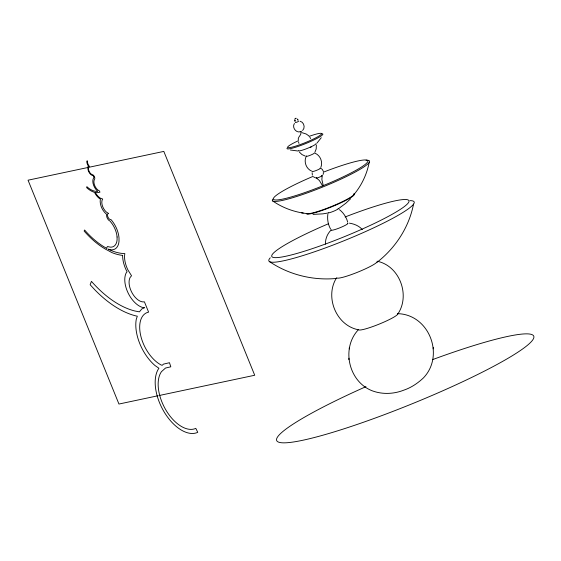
<?xml version="1.0" encoding="UTF-8"?>
<svg xmlns="http://www.w3.org/2000/svg" width="561" height="561" viewBox="0 0 561 561"><rect width="100%" height="100%" fill="white"/><g stroke="black" fill="none" stroke-linecap="round" stroke-linejoin="round"><path stroke-width="0.84" d="M294.813 119.766L294.876 121.337M325.471 244.147C325.212 238.867 327.484 233.453 331.306 229.863M295.219 118.616C297.926 117.319 294.273 119.752 295.226 118.301M314.91 152.262L316.201 148.924L316.355 144.997M336.537 277.884C324.517 296.867 336.242 325.85 358.774 329.833A21.087 2.567 -22.1 0 0 380.61 323.522A21.087 2.567 -22.1 0 0 397.588 313.655C429.249 314.356 445.013 355.569 423.373 377.967C417.693 383.268 411.192 387.672 403.801 390.161C394.383 393.864 383.801 394.53 374.089 391.445C349.089 383.521 340.492 348.767 358.297 329.812M298.333 140.208C297.358 137.031 301.552 135.25 300.941 132.459M294.413 123.448C291.629 127.438 296.369 133.602 300.689 131.547M349.279 348.928L349.342 347.631M348.858 359.664L348.921 358.213M433.253 348.851L433.316 347.399M327.841 214.274C327.133 219.365 328.08 224.652 330.604 229.133M312.154 172.69L312.358 175.116M322.189 175.698L321.867 179.492L323.276 185.656M323.459 173.054L323.059 174.492M369.145 162.55C366.88 174.331 361.565 185.495 353.83 194.674M413.548 204.106C409.046 227.128 395.589 247.885 377.132 262.225M305.962 156.905C303.774 162.185 306.32 168.868 311.65 171.105M320.815 167.459C323.003 162.171 320.457 155.495 315.128 153.251M397.56 314.391C410.673 295.766 399.797 265.816 377.104 261.216M321.264 137.697L317.021 143.027M302.603 130.496C305.528 127.67 304.041 122.116 300.051 121.204M350.646 198.734L345.849 203.236L338.255 208.874M295.282 122.382C295.289 122.978 299.378 121.267 298.473 121.05M158.223 395.708L118.946 404.039L28.05 180.193L163.819 151.407L254.715 375.253L159.927 395.351M328.578 212.907L322.961 213.853L313.066 214.4M300.317 131.821L301.573 131.246M336.383 278.452C313.003 280.717 288.817 274.736 269.357 261.517M297.891 151L290.36 149.997M272.702 200.95C283.137 208.236 295.5 212.507 308.143 213.713M301.397 212.773L303.249 213.033M349.447 223.152C354.236 223.93 359.075 225.81 362.28 229.589M315.689 177.914L313.655 176.96M305.289 156.098L301.986 154.584L299.35 152.087M321.046 168.496L322.266 169.387L323.353 171.357M308.823 135.839L306.159 133.988L301.79 132.613M316.446 177.984L319.356 180.495L322.673 185.908M339.461 209.646C343.458 212.745 346.361 217.142 347.666 222.03M297.358 119.016L298.179 119.963M309.84 137.108L310.598 138.56M297.414 119.36L297.709 120.082M295.289 121.085L294.918 119.991M298.494 141.842L298.964 143.406M432.762 359.545A138.763 16.914 -22.1 0 1 514.009 354.671A138.763 16.914 -22.1 0 1 303.403 440.126A138.763 16.914 -22.1 0 1 365.961 386.648M309.09 136.379A18.331 2.237 -22.1 0 1 318.872 136.106A18.331 2.237 -22.1 0 1 291.489 147.263A18.331 2.237 -22.1 0 1 298.179 140.825M323.248 172.234A50.974 6.213 -22.1 0 1 361.936 166.736A50.974 6.213 -22.1 0 1 281.881 199.267A50.974 6.213 -22.1 0 1 313.122 176.35M345.106 216.981A74.01 9.018 -22.1 0 1 400.189 209.47A74.01 9.018 -22.1 0 1 284.273 256.566A74.01 9.018 -22.1 0 1 328.613 223.685M314.328 152.992A4.341 0.526 -22.1 0 1 309.784 155.446A4.341 0.526 -22.1 0 1 306.629 155.916M321.628 175.614A3.121 0.379 -22.1 0 1 319.679 177.045A3.121 0.379 -22.1 0 1 316.649 177.69M410 200.649A78.393 9.551 -22.1 0 1 346.621 239.68A78.393 9.551 -22.1 0 1 270.276 257.801M321.544 133.749A19.34 2.356 -22.1 0 1 307.155 142.971A19.34 2.356 -22.1 0 1 287.155 148.083M316.06 143.518A9.523 1.157 -22.1 0 1 307.239 148.441A9.523 1.157 -22.1 0 1 298.543 150.488M320.086 168.188A4.179 0.512 -22.1 0 1 317.954 169.752A4.179 0.512 -22.1 0 1 312.905 171.47M312.645 171.428A4.179 0.512 -22.1 0 1 312.652 171.287M366.017 160.257A52.432 6.388 -22.1 0 1 327 185.256A52.432 6.388 -22.1 0 1 272.779 199.12M353.865 193.776A25.687 3.128 -22.1 0 1 333.178 205.796A25.687 3.128 -22.1 0 1 306.572 213.482M354.117 194.078A25.806 3.149 -22.1 0 1 333.332 206.153A25.806 3.149 -22.1 0 1 306.608 213.881M347.343 223.18A9.018 1.101 -22.1 0 1 341.705 227.023A9.018 1.101 -22.1 0 1 331.292 230.178M377.069 261.98A21.83 2.658 -22.1 0 1 356.873 272.513A21.83 2.658 -22.1 0 1 336.909 277.968M337.687 209.197A5.351 0.652 -22.1 0 1 333.08 211.462A5.351 0.652 -22.1 0 1 328.515 212.85M338.038 208.699A5.351 0.652 -22.1 0 1 338.024 208.881M311.516 146.786A8.289 1.01 -22.1 0 1 310.324 147.347M117.088 236.987L117.081 239.961A16.893 9.446 63.1 0 1 110.201 247.142L107.698 246.552A2.756 1.543 63.1 0 0 106.934 248.453L104.809 247.296A71.457 39.971 63.1 0 1 84.599 230.01L84.136 231.048A73.189 40.939 63.1 0 0 108.364 250.669L111.927 252.604A73.582 41.156 63.1 0 0 122.2 255.346L122.649 255.374L122.642 256.812A23.127 12.938 63.1 0 0 126.477 270.668L127.081 271.776L126.239 272.814A21.052 11.774 63.1 0 0 128.28 293.333A21.052 11.774 63.1 0 0 143.476 307.666L144.577 307.673L141.744 309.006L139.43 311.86L134.998 311.018A95.447 53.386 63.1 0 1 91.436 281.356L90.146 284.743L94.9 289.883A100.826 56.395 63.1 0 0 136.028 315.934L137.312 316.173L136.26 319.349A35.518 19.866 63.1 0 0 155.018 365.541L158.903 368.233A38.169 21.346 63.1 0 0 164.338 412.265A38.169 21.346 63.1 0 0 197.752 432.328L195.803 428.373A33.758 18.878 63.1 0 1 166.245 410.624A33.758 18.878 63.1 0 1 161.449 371.684L165.509 368.044L170.803 366.803L169.485 362.708L163.503 364.117L162.15 365.33L160.993 364.902A29.733 16.627 63.1 0 1 140.748 335.794A29.733 16.627 63.1 0 1 148.602 312.119L144.415 301.818A14.67 8.205 63.1 0 1 132.424 293.501A14.67 8.205 63.1 0 1 130.089 277.513L131.533 275.739L127.936 269.981A20.252 11.325 63.1 0 1 124.83 253.586L121.667 253.376A71.457 39.971 63.1 0 1 108.259 249.168A19.768 11.059 63.1 0 0 119.009 241.398L119.016 237.927A19.768 11.059 63.1 0 0 111.05 219.646A3.373 1.886 63.1 0 1 107.901 216.946A3.373 1.886 63.1 0 1 108.532 213.439L106.331 212.023A8.59 4.804 63.1 0 1 102.677 199.029L100.503 198.236A10.217 5.715 63.1 0 1 95.728 193.215L95.321 192.465L95.896 192.57A22.51 12.587 63.1 0 0 99.009 192.423L99.956 192.121L99.374 190.894A6.991 3.913 63.1 0 1 94.697 185.53A6.991 3.913 63.1 0 1 94.62 179.183A2.777 1.557 63.1 0 0 92.838 174.794A4.712 2.637 63.1 0 1 88.961 170.986A4.712 2.637 63.1 0 1 89.374 166.273L88.827 165.607A4.285 2.398 63.1 0 1 87.467 161.568L87.586 160.93L86.78 161.098A5.308 2.966 63.1 0 0 88.147 165.649L88.042 166.729A5.596 3.128 63.1 0 0 89.031 172.248A5.596 3.128 63.1 0 0 93.07 175.607A1.529 0.856 63.1 0 1 93.68 177.886A8.632 4.832 63.1 0 0 97.348 190.929L97.558 191.343A21.157 11.83 63.1 0 1 86.85 186.666L86.625 187.619A22.51 12.587 63.1 0 0 93.645 192.044L94.62 192.556A11.381 6.367 63.1 0 0 99.704 198.699L100.44 199.162L100.286 199.744A11.01 6.157 63.1 0 0 105.98 213.776L106.688 214.309A4.446 2.489 63.1 0 0 110.103 221.139L112.382 224.12A16.893 9.446 63.1 0 1 117.088 236.987"/></g></svg>
